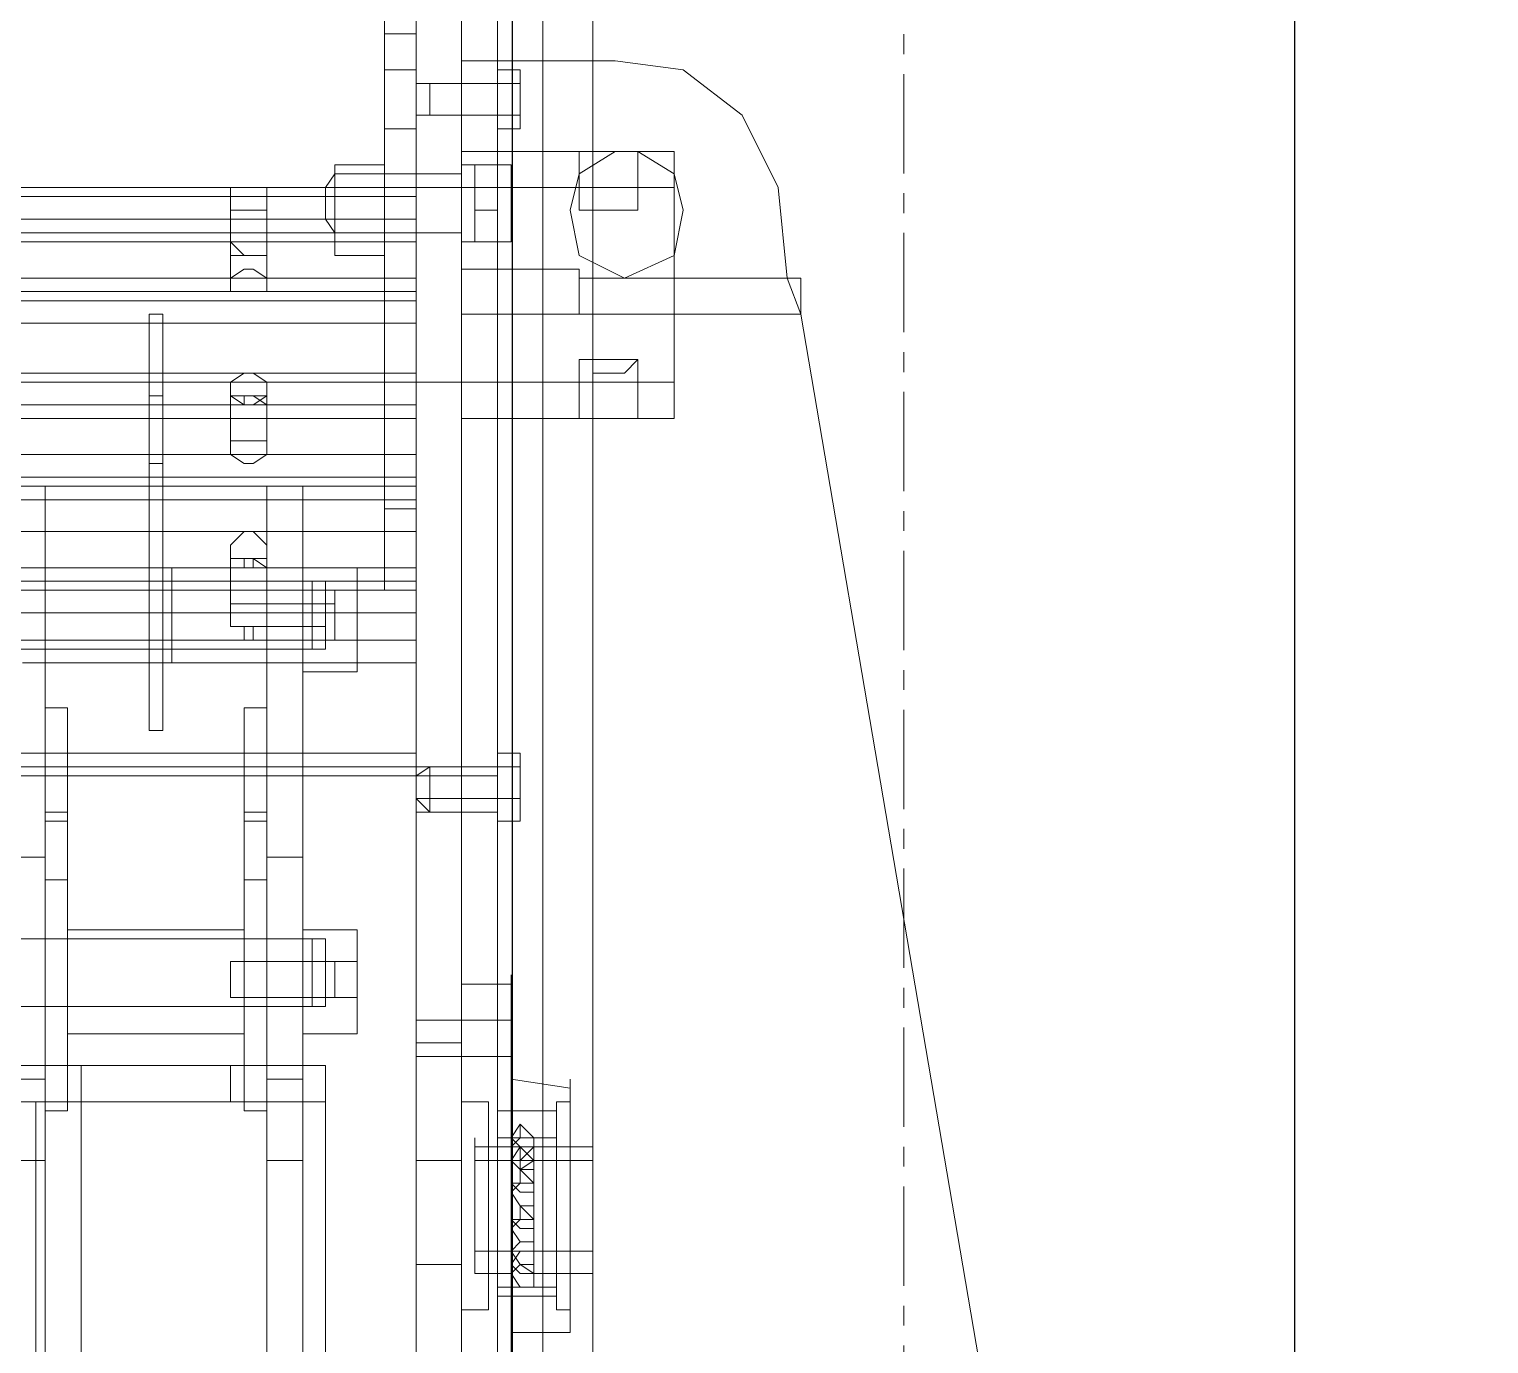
# Model space of a CAD drawing. Header units: millimetres. Extents: x 3220 to 226993, y 817 to 176024.
# Drawn here: x 123969.3 to 124435.9, y 147233.3 to 147653.6 of the extents above; entities that cross this region are included whole.
import ezdxf

# ---------------------------------------------------------------- set-up
doc = ezdxf.new("R2010")
doc.units = ezdxf.units.MM
doc.linetypes.add('AXES', pattern=[50.8, 31.75, -6.35, 6.35, -6.35])
doc.layers.add('Axe', color=1, linetype='AXES', lineweight=9)

# ---------------------------------------------------------------- blocks, each defined once
blk = doc.blocks.new('ligne broyage 2')
at = {"color": 7, "linetype": 'Continuous', "lineweight": 5, "true_color": 0x000007}
for points in [[(1655.4, 9445.96), (1655.4, 9730.94)], [(1685.78, 9168.22), (1685.78, 9723.7)], [(1721.95, 9349.04), (1721.95, 9664.39)], [(1671.32, 9545.77), (1671.32, 9445.96)], [(1697.35, 9545.77), (1697.35, 8427.57)], [(1697.35, 8427.57), (1697.35, 9545.77)], [(1711.82, 9545.77), (1711.82, 8427.57)], [(1721.95, 9483.57), (1711.82, 9483.57)], [(1655.4, 9474.89), (1697.35, 9474.89), (1697.35, 9474.89)], [(1678.55, 9453.19), (1678.55, 9472)], [(1678.55, 9472), (1678.55, 9467.66), (1678.55, 9467.66)], [(1678.55, 9472), (1685.78, 9472), (1685.78, 9472)], [(1685.78, 9472), (1685.78, 9474.89)], [(1685.78, 9472), (1685.78, 9474.89)], [(1685.78, 9472), (1685.78, 9474.89)], [(1685.78, 9467.66), (1685.78, 9472), (1685.78, 9472)], [(1721.95, 9472), (1711.82, 9472)], [(1678.55, 9467.66), (1678.55, 9457.53)], [(1678.55, 9467.66), (1685.78, 9467.66)], [(1707.48, 9467.66), (1685.78, 9467.66)], [(1707.48, 9467.66), (1685.78, 9467.66)], [(1685.78, 9457.53), (1685.78, 9467.66), (1685.78, 9467.66)], [(1697.35, 9467.66), (1685.78, 9467.66)], [(1711.82, 9467.66), (1697.35, 9467.66)], [(1707.48, 9467.66), (1707.48, 9457.53), (1711.82, 9457.53)], [(1711.82, 9467.66), (1707.48, 9467.66)], [(1711.82, 9467.66), (1707.48, 9467.66), (1707.48, 9457.53)], [(1678.55, 9457.53), (1685.78, 9457.53), (1685.78, 9457.53)], [(1678.55, 9457.53), (1678.55, 9453.19), (1678.55, 9453.19)], [(1707.48, 9457.53), (1685.78, 9457.53)], [(1685.78, 9457.53), (1707.48, 9457.53)], [(1685.78, 9457.53), (1685.78, 9453.19), (1685.78, 9453.19)], [(1685.78, 9453.19), (1685.78, 9457.53), (1685.78, 9457.53)], [(1685.78, 9453.19), (1685.78, 9457.53)], [(1685.78, 9457.53), (1697.35, 9457.53)], [(1697.35, 9457.53), (1711.82, 9457.53)], [(1711.82, 9457.53), (1707.48, 9457.53)], [(1678.55, 9453.19), (1685.78, 9453.19), (1685.78, 9453.19)], [(1711.82, 9453.19), (1721.95, 9453.19)], [(1629.37, 9445.96), (1629.37, 9434.39)], [(1629.37, 9445.96), (1697.35, 9445.96), (1697.35, 9445.96)], [(1629.37, 9438.73), (1640.94, 9445.96), (1648.17, 9445.96)], [(1640.94, 9445.96), (1640.94, 9434.39)], [(1662.64, 9427.15), (1659.74, 9438.73), (1648.17, 9445.96)], [(1655.4, 9445.96), (1655.4, 9434.39)], [(1659.74, 9434.39), (1659.74, 9445.96)], [(1671.32, 9434.39), (1671.32, 9445.96)], [(1629.37, 9438.73), (1626.47, 9427.15), (1629.37, 9412.69)], [(1681.44, 9441.62), (1681.44, 9434.39)], [(1693.02, 9441.62), (1681.44, 9441.62), (1681.44, 9441.62)], [(1685.78, 9441.62), (1685.78, 9427.15)], [(1693.02, 9441.62), (1693.02, 9427.15)], [(1697.35, 9441.62), (1693.02, 9441.62), (1693.02, 9441.62)], [(1737.86, 9438.73), (1697.35, 9438.73)], [(1711.82, 9438.73), (1721.95, 9438.73), (1721.95, 9438.73)], [(1721.95, 9434.39), (1721.95, 9441.62), (1721.95, 9441.62)], [(1721.95, 9441.62), (1737.86, 9441.62), (1737.86, 9441.62)], [(1721.95, 9438.73), (1721.95, 9434.39)], [(1721.95, 9438.73), (1737.86, 9438.73)], [(1737.86, 9417.03), (1737.86, 9441.62)], [(1737.86, 9438.73), (1737.86, 9441.62), (1737.86, 9441.62)], [(1737.86, 9438.73), (1737.86, 9419.92)], [(1740.75, 9434.39), (1737.86, 9438.73)], [(2495.87, 9434.39), (1629.37, 9434.39)], [(1629.37, 9372.18), (1629.37, 9434.39)], [(1640.94, 9434.39), (1640.94, 9427.15)], [(1655.4, 9372.18), (1655.4, 9434.39)], [(1659.74, 9427.15), (1659.74, 9434.39)], [(1671.32, 9434.39), (1671.32, 9372.18)], [(1681.44, 9434.39), (1681.44, 9417.03)], [(1721.95, 9434.39), (1711.82, 9434.39)], [(2440.9, 9434.39), (1711.82, 9434.39)], [(1737.86, 9434.39), (1721.95, 9434.39)], [(1721.95, 9434.39), (1737.86, 9434.39)], [(1721.95, 9419.92), (1721.95, 9434.39), (1721.95, 9434.39)], [(2429.32, 9434.39), (1721.95, 9434.39)], [(1737.86, 9419.92), (1737.86, 9434.39), (1737.86, 9434.39)], [(1740.75, 9434.39), (1740.75, 9424.26), (1737.86, 9419.92)], [(1759.56, 9431.49), (1759.56, 9434.39)], [(1771.13, 9431.49), (1771.13, 9434.39)], [(1771.13, 9431.49), (1771.13, 9434.39)], [(1711.82, 9431.49), (2440.9, 9431.49)], [(1766.79, 9431.49), (1759.56, 9431.49), (1759.56, 9431.49)], [(1759.56, 9431.49), (1759.56, 9419.92)], [(1771.13, 9419.92), (1771.13, 9431.49)], [(1629.37, 9412.69), (1645.28, 9405.46), (1659.74, 9412.69), (1662.64, 9427.15)], [(1681.44, 9417.03), (1685.78, 9417.03), (1685.78, 9427.15)], [(1685.78, 9427.15), (1693.02, 9427.15)], [(1693.02, 9427.15), (1693.02, 9417.03)], [(1721.95, 9424.26), (1711.82, 9424.26)], [(2440.9, 9424.26), (1711.82, 9424.26)], [(2440.9, 9424.26), (1711.82, 9424.26)], [(2440.9, 9424.26), (1711.82, 9424.26)], [(2440.9, 9424.26), (1711.82, 9424.26)], [(1721.95, 9424.26), (1737.86, 9424.26)], [(1759.56, 9424.26), (1759.56, 9417.03)], [(1759.56, 9419.92), (1759.56, 9424.26), (1759.56, 9424.26)], [(1759.56, 9419.92), (1759.56, 9424.26)], [(1771.13, 9417.03), (1771.13, 9424.26)], [(1771.13, 9419.92), (1771.13, 9424.26)], [(1681.44, 9417.03), (1681.44, 9419.92)], [(1697.35, 9419.92), (1737.86, 9419.92)], [(1711.82, 9419.92), (2440.9, 9419.92)], [(2440.9, 9419.92), (1711.82, 9419.92)], [(2440.9, 9419.92), (1711.82, 9419.92)], [(2440.9, 9419.92), (1711.82, 9419.92)], [(2440.9, 9419.92), (1711.82, 9419.92)], [(1721.95, 9419.92), (1737.86, 9419.92)], [(1721.95, 9419.92), (1721.95, 9417.03), (1721.95, 9417.03)], [(1737.86, 9419.92), (1721.95, 9419.92), (1721.95, 9412.69)], [(1737.86, 9419.92), (1737.86, 9412.69), (1737.86, 9412.69)], [(1737.86, 9417.03), (1737.86, 9419.92)], [(1759.56, 9419.92), (1759.56, 9417.03), (1759.56, 9417.03)], [(1771.13, 9419.92), (1759.56, 9419.92), (1759.56, 9419.92)], [(1759.56, 9417.03), (1759.56, 9412.69), (1771.13, 9412.69), (1771.13, 9419.92)], [(1771.13, 9419.92), (1759.56, 9419.92), (1759.56, 9419.92)], [(1759.56, 9419.92), (1759.56, 9417.03)], [(1763.9, 9419.92), (1766.79, 9419.92), (1766.79, 9419.92)], [(1771.13, 9417.03), (1771.13, 9419.92)], [(1685.78, 9417.03), (1693.02, 9417.03)], [(1693.02, 9417.03), (1697.35, 9417.03)], [(1711.82, 9417.03), (2440.9, 9417.03)], [(1711.82, 9417.03), (2440.9, 9417.03)], [(1721.95, 9417.03), (1721.95, 9412.69), (1721.95, 9412.69)], [(1737.86, 9412.69), (1737.86, 9417.03)], [(1759.56, 9417.03), (1759.56, 9401.12), (1771.13, 9401.12), (1771.13, 9405.46), (1766.79, 9408.35), (1763.9, 9408.35), (1759.56, 9405.46)], [(1771.13, 9405.46), (1771.13, 9417.03)], [(1721.95, 9412.69), (1737.86, 9412.69)], [(1629.37, 9405.46), (1588.86, 9405.46)], [(1588.86, 9393.88), (1588.86, 9405.46), (1588.86, 9405.46)], [(1588.86, 9393.88), (1593.2, 9405.46)], [(1659.74, 9405.46), (1629.37, 9405.46)], [(1697.35, 9408.35), (1659.74, 9408.35)], [(1659.74, 9393.88), (1659.74, 9408.35), (1659.74, 9408.35)], [(1711.82, 9405.46), (2440.9, 9405.46)], [(2440.9, 9405.46), (1711.82, 9405.46)], [(2440.9, 9405.46), (1711.82, 9405.46)], [(1759.56, 9401.12), (1759.56, 9405.46)], [(1759.56, 9405.46), (1759.56, 9401.12)], [(1771.13, 9401.12), (1771.13, 9405.46)], [(1711.82, 9401.12), (2440.9, 9401.12), (1711.82, 9401.12), (2440.9, 9401.12)], [(2440.9, 9401.12), (1711.82, 9401.12)], [(2440.9, 9401.12), (1711.82, 9401.12)], [(1711.82, 9401.12), (2440.9, 9401.12)], [(1711.82, 9398.22), (2440.9, 9398.22)], [(1711.82, 9398.22), (2440.9, 9398.22)], [(1588.86, 9393.88), (1629.37, 9393.88)], [(1629.37, 9393.88), (1697.35, 9393.88), (1697.35, 9393.88)], [(1797.17, 9393.88), (1792.83, 9393.88)], [(1792.83, 9260.8), (1792.83, 9393.88)], [(1797.17, 9260.8), (1797.17, 9393.88)], [(1711.82, 9390.99), (2440.9, 9390.99)], [(1640.94, 9379.42), (1640.94, 9372.18)], [(1659.74, 9372.18), (1659.74, 9379.42)], [(1711.82, 9375.08), (2440.9, 9375.08)], [(1629.37, 9372.18), (1629.37, 9360.61)], [(1671.32, 9372.18), (1671.32, 9360.61), (1629.37, 9360.61)], [(2495.87, 9372.18), (1629.37, 9372.18)], [(1640.94, 9372.18), (1640.94, 9360.61)], [(1655.4, 9372.18), (1655.4, 9360.61)], [(1659.74, 9360.61), (1659.74, 9372.18)], [(1771.13, 9364.95), (1766.79, 9364.95), (1766.79, 9367.84), (1763.9, 9367.84), (1759.56, 9364.95), (1759.56, 9360.61), (1771.13, 9360.61), (1771.13, 9364.95), (1771.13, 9349.04)], [(1759.56, 9367.84), (1759.56, 9364.95), (1759.56, 9364.95)], [(1759.56, 9367.84), (1759.56, 9364.95), (1759.56, 9364.95)], [(1771.13, 9367.84), (1759.56, 9367.84), (1759.56, 9367.84)], [(1759.56, 9364.95), (1759.56, 9360.61), (1771.13, 9360.61), (1771.13, 9367.84), (1771.13, 9364.95)], [(1797.17, 9367.84), (1792.83, 9367.84)], [(2440.9, 9364.95), (1711.82, 9364.95)], [(1759.56, 9364.95), (1759.56, 9349.04), (1763.9, 9346.15), (1766.79, 9346.15), (1771.13, 9349.04), (1771.13, 9353.38), (1759.56, 9353.38), (1759.56, 9349.04)], [(1655.4, 9030.79), (1655.4, 9360.61)], [(1697.35, 9360.61), (1671.32, 9360.61)], [(1671.32, 9360.61), (1671.32, 9030.79)], [(1711.82, 9360.61), (2440.9, 9360.61)], [(2440.9, 9349.04), (1711.82, 9349.04)], [(1711.82, 9349.04), (2440.9, 9349.04), (2440.9, 9349.04)], [(1721.95, 9305.64), (1721.95, 9349.04)], [(1792.83, 9346.15), (1797.17, 9346.15)], [(2440.9, 9341.81), (1711.82, 9341.81)], [(1759.56, 9338.91), (1747.99, 9338.91)], [(1747.99, 9338.91), (1747.99, 8468.07)], [(1759.56, 9338.91), (1759.56, 8468.07)], [(1840.57, 9338.91), (1830.44, 9338.91)], [(1830.44, 9338.91), (1830.44, 8468.07)], [(1711.82, 9334.57), (2440.9, 9334.57)], [(1711.82, 9331.68), (1721.95, 9331.68), (1721.95, 9331.68)], [(1711.82, 9324.45), (2440.9, 9324.45)], [(1759.56, 9320.11), (1759.56, 9315.77), (1771.13, 9315.77), (1771.13, 9320.11), (1766.79, 9324.45), (1763.9, 9324.45), (1759.56, 9320.11), (1759.56, 9312.87)], [(1771.13, 9312.87), (1771.13, 9320.11)], [(1711.82, 9312.87), (2440.9, 9312.87), (2440.9, 9312.87)], [(1730.63, 9279.6), (1730.63, 9312.87)], [(1730.63, 9279.6), (1730.63, 9312.87)], [(1730.63, 9312.87), (1747.99, 9312.87), (1747.99, 9312.87)], [(1747.99, 9312.87), (1747.99, 9315.77)], [(1747.99, 9279.6), (1747.99, 9312.87)], [(1771.13, 9312.87), (1766.79, 9312.87), (1766.79, 9315.77), (1763.9, 9315.77), (1763.9, 9312.87), (1759.56, 9312.87), (1759.56, 9308.53), (1771.13, 9308.53), (1771.13, 9312.87), (1771.13, 9301.3)], [(1771.13, 9312.87), (1766.79, 9312.87), (1766.79, 9315.77), (1763.9, 9315.77), (1759.56, 9312.87)], [(1759.56, 9312.87), (1759.56, 9301.3)], [(1789.94, 9312.87), (1759.56, 9312.87)], [(1789.94, 9282.5), (1789.94, 9312.87)], [(1797.17, 9282.5), (1797.17, 9312.87)], [(1830.44, 9312.87), (1797.17, 9312.87)], [(1830.44, 9282.5), (1830.44, 9312.87)], [(2440.9, 9308.53), (1711.82, 9308.53)], [(2400.39, 9308.53), (1740.75, 9308.53)], [(1745.09, 9286.84), (1745.09, 9308.53)], [(1747.99, 9308.53), (1745.09, 9308.53)], [(1789.94, 9308.53), (1759.56, 9308.53)], [(1797.17, 9308.53), (1792.83, 9308.53)], [(1830.44, 9308.53), (1797.17, 9308.53)], [(1711.82, 9305.64), (1721.95, 9305.64)], [(1711.82, 9305.64), (2440.9, 9305.64)], [(1711.82, 9305.64), (2440.9, 9305.64)], [(1737.86, 9305.64), (1730.63, 9305.64)], [(1737.86, 9289.73), (1737.86, 9305.64)], [(1771.13, 9301.3), (1771.13, 9305.64), (1759.56, 9305.64), (1759.56, 9301.3)], [(1711.82, 9298.41), (2440.9, 9298.41)], [(1711.82, 9298.41), (2440.9, 9298.41)], [(1745.09, 9301.3), (1737.86, 9301.3)], [(1745.09, 9301.3), (1745.09, 9289.73), (1740.75, 9289.73)], [(1740.75, 9301.3), (1745.09, 9301.3), (1745.09, 9301.3)], [(1771.13, 9301.3), (1740.75, 9301.3)], [(1759.56, 9301.3), (1759.56, 9294.07), (1759.56, 9294.07)], [(1763.9, 9298.41), (1759.56, 9298.41), (1759.56, 9294.07)], [(1759.56, 9294.07), (1763.9, 9294.07), (1763.9, 9289.73), (1766.79, 9289.73), (1766.79, 9294.07), (1771.13, 9294.07), (1771.13, 9298.41), (1766.79, 9298.41)], [(1766.79, 9298.41), (1763.9, 9298.41), (1763.9, 9298.41)], [(1771.13, 9294.07), (1771.13, 9301.3)], [(1771.13, 9294.07), (1740.75, 9294.07), (1740.75, 9294.07)], [(2440.9, 9289.73), (1711.82, 9289.73)], [(1711.82, 9289.73), (2440.9, 9289.73)], [(1730.63, 9289.73), (1737.86, 9289.73)], [(1737.86, 9289.73), (1745.09, 9289.73)], [(1740.75, 9286.84), (1740.75, 9289.73)], [(1740.75, 9286.84), (2400.39, 9286.84)], [(1745.09, 9286.84), (1747.99, 9286.84)], [(1759.56, 9286.84), (1789.94, 9286.84)], [(1792.83, 9286.84), (1797.17, 9286.84)], [(1797.17, 9286.84), (1830.44, 9286.84)], [(1837.67, 9282.5), (1711.82, 9282.5)], [(1730.63, 9279.6), (1730.63, 9282.5)], [(1730.63, 9279.6), (1747.99, 9279.6)], [(1747.99, 9279.6), (1747.99, 9282.5)], [(1759.56, 9282.5), (1789.94, 9282.5)], [(1797.17, 9282.5), (1830.44, 9282.5)], [(1759.56, 9268.03), (1766.79, 9268.03)], [(1759.56, 9268.03), (1759.56, 9231.87)], [(1766.79, 9268.03), (1766.79, 9231.87)], [(1823.21, 9268.03), (1823.21, 9231.87)], [(1823.21, 9268.03), (1830.44, 9268.03)], [(1830.44, 9268.03), (1830.44, 9231.87)], [(1797.17, 9260.8), (1792.83, 9260.8)], [(1685.78, 9253.56), (1685.78, 9256.46)], [(1678.55, 9253.56), (1678.55, 9249.23), (1678.55, 9249.23)], [(1678.55, 9253.56), (1685.78, 9253.56), (1685.78, 9249.23), (1678.55, 9249.23)], [(1678.55, 9234.76), (1678.55, 9253.56)], [(1685.78, 9249.23), (1685.78, 9253.56)], [(1685.78, 9249.23), (1685.78, 9253.56), (1685.78, 9253.56)], [(2440.9, 9253.56), (1711.82, 9253.56)], [(1678.55, 9249.23), (1678.55, 9239.1)], [(1707.48, 9249.23), (1685.78, 9249.23)], [(1697.35, 9249.23), (1685.78, 9249.23)], [(1685.78, 9249.23), (1685.78, 9241.99)], [(1711.82, 9246.33), (1707.48, 9249.23)], [(1711.82, 9249.23), (1707.48, 9249.23)], [(1707.48, 9234.76), (1707.48, 9249.23)], [(1707.48, 9234.76), (1707.48, 9249.23)], [(1707.48, 9246.33), (1685.78, 9246.33)], [(1685.78, 9241.99), (1685.78, 9239.1)], [(1711.82, 9246.33), (1697.35, 9246.33)], [(1711.82, 9246.33), (2440.9, 9246.33)], [(1759.56, 9246.33), (1747.99, 9246.33)], [(1840.57, 9246.33), (1830.44, 9246.33)], [(1678.55, 9239.1), (1685.78, 9239.1)], [(1678.55, 9239.1), (1678.55, 9231.87), (1678.55, 9231.87)], [(1707.48, 9239.1), (1685.78, 9239.1)], [(1685.78, 9239.1), (1685.78, 9231.87), (1685.78, 9231.87)], [(1685.78, 9234.76), (1685.78, 9239.1), (1685.78, 9239.1)], [(1697.35, 9239.1), (1711.82, 9239.1)], [(1707.48, 9234.76), (1711.82, 9239.1)], [(1678.55, 9234.76), (1678.55, 9231.87)], [(1685.78, 9234.76), (1707.48, 9234.76)], [(1685.78, 9234.76), (1697.35, 9234.76)], [(1711.82, 9234.76), (1707.48, 9234.76)], [(1766.79, 9234.76), (1759.56, 9234.76)], [(1830.44, 9234.76), (1823.21, 9234.76)], [(1678.55, 9231.87), (1685.78, 9231.87)], [(1759.56, 9231.87), (1766.79, 9231.87)], [(1759.56, 9231.87), (1759.56, 9139.28)], [(1766.79, 9231.87), (1766.79, 9139.28)], [(1823.21, 9231.87), (1823.21, 9139.28)], [(1823.21, 9231.87), (1830.44, 9231.87)], [(1830.44, 9231.87), (1830.44, 9139.28)], [(1747.99, 9220.29), (1759.56, 9220.29)], [(1830.44, 9220.29), (1840.57, 9220.29)], [(1759.56, 9213.06), (1766.79, 9213.06)], [(1823.21, 9213.06), (1830.44, 9213.06)], [(1747.99, 9197.15), (1747.99, 9201.49)], [(1730.63, 9197.15), (1747.99, 9197.15), (1747.99, 9197.15)], [(1730.63, 9197.15), (1730.63, 9163.88)], [(1730.63, 9163.88), (1730.63, 9197.15)], [(1747.99, 9197.15), (1747.99, 9163.88)], [(1823.21, 9197.15), (1766.79, 9197.15)], [(1766.79, 9163.88), (1766.79, 9197.15)], [(1823.21, 9163.88), (1823.21, 9197.15)], [(1740.75, 9194.26), (1740.75, 9189.92)], [(2400.39, 9194.26), (1740.75, 9194.26)], [(1740.75, 9189.92), (1740.75, 9172.56), (1740.75, 9194.26)], [(1747.99, 9194.26), (1745.09, 9194.26)], [(1745.09, 9194.26), (1745.09, 9172.56)], [(1766.79, 9194.26), (1759.56, 9194.26)], [(1823.21, 9194.26), (1766.79, 9194.26)], [(1830.44, 9194.26), (1823.21, 9194.26)], [(1737.86, 9187.02), (1730.63, 9187.02)], [(1745.09, 9187.02), (1737.86, 9187.02)], [(1737.86, 9187.02), (1737.86, 9175.45)], [(1740.75, 9187.02), (1745.09, 9187.02)], [(1771.13, 9187.02), (1740.75, 9187.02)], [(1745.09, 9187.02), (1745.09, 9175.45)], [(1771.13, 9187.02), (1771.13, 9175.45)], [(1681.44, 9179.79), (1681.44, 9182.68)], [(1697.35, 9179.79), (1681.44, 9179.79)], [(1681.44, 9179.79), (1681.44, 9168.22)], [(1685.78, 9168.22), (1685.78, 9172.56), (1685.78, 9172.56)], [(1730.63, 9175.45), (1737.86, 9175.45)], [(1737.86, 9175.45), (1745.09, 9175.45)], [(1740.75, 9175.45), (1745.09, 9175.45)], [(1740.75, 9172.56), (1740.75, 9175.45)], [(1740.75, 9175.45), (1771.13, 9175.45)], [(1740.75, 9172.56), (2400.39, 9172.56)], [(1745.09, 9172.56), (1747.99, 9172.56)], [(1766.79, 9172.56), (1823.21, 9172.56)], [(1697.35, 9168.22), (1681.44, 9168.22)], [(1681.44, 9168.22), (1681.44, 9146.52), (1681.44, 9146.52)], [(1685.78, 9142.18), (1685.78, 9168.22)], [(1711.82, 9168.22), (1697.35, 9168.22)], [(1711.82, 9168.22), (1697.35, 9168.22)], [(1747.99, 9163.88), (1747.99, 9168.22)], [(1730.63, 9163.88), (1747.99, 9163.88), (1747.99, 9163.88)], [(1766.79, 9163.88), (1823.21, 9163.88)], [(1685.78, 9156.64), (1685.78, 9160.98), (1685.78, 9160.98)], [(1697.35, 9160.98), (1711.82, 9160.98)], [(1681.44, 9156.64), (1697.35, 9156.64)], [(1711.82, 9156.64), (1697.35, 9156.64)], [(1740.75, 9153.75), (1771.13, 9153.75), (1771.13, 9142.18), (1740.75, 9142.18)], [(1740.75, 9153.75), (1740.75, 8653.23)], [(1771.13, 9153.75), (1818.87, 9153.75)], [(2329.51, 9153.75), (1818.87, 9153.75)], [(1818.87, 9153.75), (1818.87, 9142.18), (1833.33, 9142.18)], [(1681.44, 9149.41), (1662.64, 9146.52)], [(1662.64, 9146.52), (1662.64, 9149.41), (1662.64, 9149.41)], [(1681.44, 9146.52), (1681.44, 9149.41)], [(1759.56, 9149.41), (1747.99, 9149.41)], [(1840.57, 9149.41), (1830.44, 9149.41)], [(1662.64, 9142.18), (1662.64, 9146.52)], [(1662.64, 9068.4), (1662.64, 9146.52)], [(1681.44, 9146.52), (1681.44, 9079.98)], [(1685.78, 9142.18), (1685.78, 9146.52)], [(1666.98, 9142.18), (1662.64, 9142.18)], [(1666.98, 9139.28), (1666.98, 9142.18)], [(1666.98, 9139.28), (1666.98, 9142.18)], [(1678.55, 9139.28), (1666.98, 9139.28), (1666.98, 9139.28)], [(1678.55, 9139.28), (1666.98, 9139.28)], [(1666.98, 9079.98), (1666.98, 9139.28)], [(1666.98, 9079.98), (1666.98, 9139.28), (1666.98, 9075.64)], [(1685.78, 9139.28), (1678.55, 9139.28)], [(1685.78, 9139.28), (1678.55, 9139.28)], [(1681.44, 9139.28), (1681.44, 9134.95)], [(1685.78, 9139.28), (1685.78, 9142.18), (1685.78, 9142.18)], [(1685.78, 9123.37), (1685.78, 9142.18), (1685.78, 9142.18)], [(1685.78, 9079.98), (1685.78, 9139.28)], [(1685.78, 9079.98), (1685.78, 9139.28)], [(1697.35, 9142.18), (1688.68, 9142.18)], [(1688.68, 9139.28), (1688.68, 9142.18)], [(1688.68, 9075.64), (1688.68, 9139.28)], [(1759.56, 9139.28), (1766.79, 9139.28)], [(1771.13, 9142.18), (1818.87, 9142.18)], [(1818.87, 9142.18), (1818.87, 8664.81)], [(1823.21, 9139.28), (1830.44, 9139.28)], [(2315.04, 9142.18), (1833.33, 9142.18)], [(1833.33, 9142.18), (1833.33, 8664.81)], [(1685.78, 9130.61), (1681.44, 9130.61), (1678.55, 9134.95), (1674.21, 9130.61)], [(1655.4, 9127.71), (1655.4, 9130.61), (1655.4, 9130.61)], [(1674.21, 9130.61), (1666.98, 9130.61)], [(1674.21, 9082.87), (1674.21, 9130.61)], [(1681.44, 9082.87), (1681.44, 9130.61)], [(1693.02, 9127.71), (1693.02, 9130.61)], [(1655.4, 9123.37), (1655.4, 9127.71), (1655.4, 9127.71)], [(1655.4, 9127.71), (1674.21, 9127.71), (1674.21, 9127.71)], [(1655.4, 9087.21), (1655.4, 9127.71)], [(1674.21, 9127.71), (1681.44, 9127.71), (1681.44, 9127.71)], [(1681.44, 9127.71), (1693.02, 9127.71), (1693.02, 9127.71)], [(1693.02, 9123.37), (1693.02, 9127.71)], [(1693.02, 9087.21), (1693.02, 9127.71)], [(1693.02, 9123.37), (1655.4, 9123.37)], [(1685.78, 9090.1), (1685.78, 9123.37)], [(1711.82, 9123.37), (1697.35, 9123.37)], [(1747.99, 9123.37), (1759.56, 9123.37)], [(1830.44, 9123.37), (1840.57, 9123.37)], [(1655.4, 9094.44), (1655.4, 9097.33)], [(1693.02, 9094.44), (1693.02, 9097.33)], [(1655.4, 9094.44), (1693.02, 9094.44)], [(1655.4, 9087.21), (1655.4, 9090.1), (1655.4, 9090.1)], [(1681.44, 9087.21), (1678.55, 9090.1), (1674.21, 9087.21), (1655.4, 9087.21)], [(1685.78, 9061.17), (1685.78, 9090.1)], [(1693.02, 9087.21), (1693.02, 9090.1)], [(1697.35, 9090.1), (1711.82, 9090.1)], [(1693.02, 9087.21), (1681.44, 9087.21), (1681.44, 9087.21)], [(1662.64, 9075.64), (1662.64, 9079.98)], [(1666.98, 9082.87), (1674.21, 9082.87)], [(1666.98, 9079.98), (1685.78, 9079.98)], [(1666.98, 9079.98), (1685.78, 9079.98), (1685.78, 9079.98)], [(1674.21, 9082.87), (1681.44, 9082.87), (1681.44, 9082.87)], [(1681.44, 9082.87), (1685.78, 9082.87)], [(1681.44, 9079.98), (1681.44, 9082.87)], [(1681.44, 9071.3), (1681.44, 9079.98)], [(1685.78, 9079.98), (1685.78, 9082.87), (1685.78, 9082.87)], [(1688.68, 9075.64), (1688.68, 9079.98), (1688.68, 9079.98)], [(1666.98, 9075.64), (1662.64, 9075.64), (1662.64, 9075.64)], [(1688.68, 9075.64), (1697.35, 9075.64)], [(1662.64, 9068.4), (1662.64, 9071.3)], [(1681.44, 9068.4), (1681.44, 9071.3)], [(1681.44, 9056.83), (1681.44, 9071.3)], [(1662.64, 9068.4), (1681.44, 9068.4)]]:
    blk.add_lwpolyline(points, dxfattribs=at)
at = {"color": 7, "linetype": 'Continuous', "lineweight": 15, "true_color": 0x000007}
for points in [[(1648.17, 9474.89), (1626.47, 9472), (1607.67, 9457.53), (1596.09, 9434.39)], [(1648.17, 9474.89), (1655.4, 9474.89), (1655.4, 9474.89)], [(1593.2, 9405.46), (1596.09, 9434.39), (1596.09, 9434.39)], [(1496.28, 8849.97), (1588.86, 9393.88), (1588.86, 9393.88)]]:
    blk.add_lwpolyline(points, dxfattribs=at)
at = {"color": 7, "linetype": 'Continuous', "lineweight": 5, "true_color": 0x000007}
for points in [[(1737.86, 9434.39), (1737.86, 9438.73)], [(2440.9, 9431.49), (1711.82, 9431.49)], [(1763.9, 9431.49), (1771.13, 9431.49), (1759.56, 9431.49)], [(1640.94, 9427.15), (1659.74, 9427.15)], [(1759.56, 9424.26), (1759.56, 9419.92), (1771.13, 9419.92), (1771.13, 9427.15), (1759.56, 9427.15)], [(1759.56, 9417.03), (1759.56, 9412.69), (1766.79, 9412.69), (1771.13, 9417.03), (1771.13, 9419.92), (1759.56, 9419.92)], [(1759.56, 9419.92), (1771.13, 9419.92)], [(1759.56, 9419.92), (1771.13, 9419.92)], [(1759.56, 9419.92), (1771.13, 9419.92)], [(2440.9, 9405.46), (1711.82, 9405.46)], [(2440.9, 9401.12), (1711.82, 9401.12)], [(1771.13, 9401.12), (1759.56, 9401.12)], [(1771.13, 9401.12), (1759.56, 9401.12)], [(1711.82, 9390.99), (2440.9, 9390.99)], [(1640.94, 9379.42), (1645.28, 9375.08), (1655.4, 9375.08), (1655.4, 9379.42), (1659.74, 9379.42)], [(1759.56, 9367.84), (1763.9, 9364.95), (1766.79, 9364.95), (1771.13, 9367.84), (1771.13, 9372.18), (1766.79, 9375.08), (1763.9, 9375.08), (1759.56, 9372.18)], [(1711.82, 9364.95), (2440.9, 9364.95)], [(1711.82, 9338.91), (2440.9, 9338.91)], [(2440.9, 9308.53), (1711.82, 9308.53)], [(1740.75, 9305.64), (1740.75, 9308.53), (1740.75, 9286.84)], [(1759.56, 9301.3), (1759.56, 9298.41), (1771.13, 9298.41), (1771.13, 9305.64), (1759.56, 9305.64)], [(1711.82, 9249.23), (2440.9, 9249.23)], [(1759.56, 9172.56), (1766.79, 9172.56)], [(1823.21, 9172.56), (1830.44, 9172.56)], [(1681.44, 9130.61), (1678.55, 9130.61), (1678.55, 9134.95), (1674.21, 9130.61), (1674.21, 9127.71), (1678.55, 9127.71)], [(1681.44, 9127.71), (1678.55, 9130.61), (1674.21, 9130.61), (1674.21, 9127.71), (1678.55, 9123.37), (1678.55, 9127.71)], [(1681.44, 9123.37), (1678.55, 9123.37), (1678.55, 9127.71), (1674.21, 9123.37), (1674.21, 9120.48), (1678.55, 9120.48)], [(1681.44, 9123.37), (1678.55, 9127.71), (1674.21, 9127.71), (1674.21, 9123.37), (1678.55, 9120.48), (1678.55, 9123.37)], [(1681.44, 9116.14), (1678.55, 9116.14), (1678.55, 9120.48), (1674.21, 9116.14), (1674.21, 9113.25), (1678.55, 9113.25)], [(1681.44, 9113.25), (1678.55, 9116.14), (1674.21, 9116.14), (1674.21, 9108.91), (1678.55, 9108.91)], [(1681.44, 9104.57), (1678.55, 9104.57), (1678.55, 9108.91), (1674.21, 9104.57), (1674.21, 9101.67), (1678.55, 9101.67)], [(1681.44, 9101.67), (1678.55, 9104.57), (1674.21, 9104.57), (1674.21, 9097.33), (1678.55, 9097.33)], [(1681.44, 9094.44), (1678.55, 9097.33), (1674.21, 9097.33), (1674.21, 9090.1), (1678.55, 9090.1)], [(1681.44, 9090.1), (1678.55, 9094.44), (1674.21, 9094.44), (1674.21, 9087.21), (1678.55, 9087.21)], [(1681.44, 9087.21), (1678.55, 9090.1), (1674.21, 9090.1), (1674.21, 9082.87), (1678.55, 9082.87), (1681.44, 9087.21), (1678.55, 9090.1), (1674.21, 9090.1), (1674.21, 9082.87), (1678.55, 9082.87)]]:
    blk.add_lwpolyline(points, close=True, dxfattribs=at)

msp = doc.modelspace()

# ---------------------------------------------------------------- linework, layer by layer
at = {"color": 30}
for points in [[(125168.69, 142453.31), (125168.69, 142556.15, 0.093489), (125160.1, 142601.68), (124149.64, 145184.85, -0.093489), (124123.87, 145321.46), (124123.87, 154096.43)], [(125418.69, 142453.31), (125418.69, 142556.15, 0.093489), (125392.92, 142692.76), (124382.46, 145275.93, -0.093489), (124373.87, 145321.46), (124373.87, 154096.43)]]:
    msp.add_lwpolyline(points, format="xyb", dxfattribs=at)
at = {"layer": 'Axe'}
msp.add_lwpolyline([(125293.69, 142453.31), (125293.69, 142556.15, 0.093489), (125276.51, 142647.22), (124266.05, 145230.39, -0.093489), (124248.87, 145321.46), (124248.87, 154096.43)], format="xyb", dxfattribs=at)

# ---------------------------------------------------------------- block references
at = {"xscale": -1}
msp.add_blockref('ligne broyage 2', (125804.85, 138168.54), dxfattribs=at)

doc.saveas('drawing.dxf')
